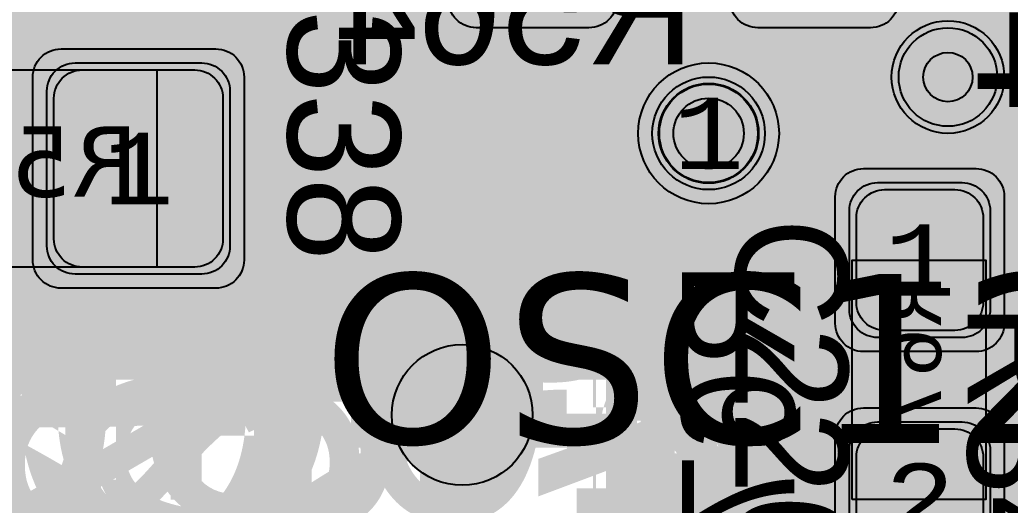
# Model space of a CAD drawing. Extents: x -28 to 199, y -61 to 255.
# Drawn here: x 125.61 to 132.64, y 72.36 to 75.81 of the extents above; entities that cross this region are included whole.
import ezdxf
from ezdxf.enums import TextEntityAlignment as Align

# ---------------------------------------------------------------- set-up
doc = ezdxf.new("R2010")
doc.units = 0
doc.header["$MEASUREMENT"] = 0
for name, color, linetype in [('ASSEMBLY_OUTLINES_BTM', 191, 'CONTINUOUS'), ('ASSEMBLY_OUTLINES_TOP', 102, 'CONTINUOUS'), ('ASSEMBLY_PART_NUMBERS_BTM', 191, 'CONTINUOUS'), ('ASSEMBLY_PART_NUMBERS_TOP', 102, 'CONTINUOUS'), ('ASSEMBLY_REF_DES_BTM', 191, 'CONTINUOUS'), ('ASSEMBLY_REF_DES_TOP', 102, 'CONTINUOUS'), ('DRILL_DRAWING', 21, 'CONTINUOUS'), ('GENERATED_SILKSCREEN_BTM', 255, 'CONTINUOUS'), ('GENERATED_SILKSCREEN_TOP', 140, 'CONTINUOUS'), ('MOUNTING_HOLES_LAYER_2', 42, 'CONTINUOUS'), ('MOUNTING_HOLES_LAYER_3', 42, 'CONTINUOUS'), ('MOUNTING_HOLES_LAYER_BOT21', 42, 'CONTINUOUS'), ('MOUNTING_HOLES_LAYER_TOP', 42, 'CONTINUOUS'), ('PART_HOLES_LAYER_2', 30, 'CONTINUOUS'), ('PART_HOLES_LAYER_3', 30, 'CONTINUOUS'), ('PART_HOLES_LAYER_BOTTOM', 30, 'CONTINUOUS'), ('PART_HOLES_LAYER_TOP', 30, 'CONTINUOUS'), ('PART_PADS_LAYER_2', 230, 'CONTINUOUS'), ('PART_PADS_LAYER_3', 81, 'CONTINUOUS'), ('PART_PADS_LAYER_BOTTOM', 10, 'CONTINUOUS'), ('PART_PADS_LAYER_TOP', 150, 'CONTINUOUS'), ('PART_PADS_SMD_BTM', 10, 'CONTINUOUS'), ('PIN_NUMBERS_BTM', 8, 'CONTINUOUS'), ('PIN_NUMBERS_TOP', 8, 'CONTINUOUS'), ('PLACEMENT_OUTLINES_BTM', 222, 'CONTINUOUS'), ('PLACEMENT_OUTLINES_TOP', 130, 'CONTINUOUS'), ('PLANE_SHAPES_LAYER_2', 230, 'CONTINUOUS'), ('PLANE_SHAPES_LAYER_3', 81, 'CONTINUOUS'), ('SILKSCREEN_OUTLINES_BTM', 211, 'CONTINUOUS'), ('SILKSCREEN_OUTLINES_TOP', 150, 'CONTINUOUS'), ('SILKSCREEN_REF_DES_BTM', 211, 'CONTINUOUS'), ('SILKSCREEN_REF_DES_TOP', 150, 'CONTINUOUS'), ('SOLDERMASK_PADS_BTM', 12, 'CONTINUOUS'), ('SOLDERMASK_PADS_TOP', 180, 'CONTINUOUS'), ('SOLDERPASTE_PADS_BTM', 12, 'CONTINUOUS'), ('TRACES_LAYER_BOTTOM', 10, 'CONTINUOUS'), ('TRACES_LAYER_TOP', 150, 'CONTINUOUS'), ('VIA_HOLES_LAYER_2', 30, 'CONTINUOUS'), ('VIA_HOLES_LAYER_3', 30, 'CONTINUOUS'), ('VIA_HOLES_LAYER_BOTTOM', 30, 'CONTINUOUS'), ('VIA_HOLES_LAYER_TOP', 30, 'CONTINUOUS'), ('VIA_PADS_LAYER_2', 230, 'CONTINUOUS'), ('VIA_PADS_LAYER_3', 81, 'CONTINUOUS'), ('VIA_PADS_LAYER_BOTTOM', 10, 'CONTINUOUS'), ('VIA_PADS_LAYER_TOP', 150, 'CONTINUOUS')]:
    doc.layers.add(name, color=color, linetype=linetype)
doc.styles.add('COURIER_NEW', font='COUR.TTF')
doc.styles.add('VERDANA', font='verdana.TTF')
doc.styles.add('VERIBEST_GERBER_0', font='txt')

msp = doc.modelspace()

# ---------------------------------------------------------------- hatches: boundary and pattern name
at = {"layer": 'ASSEMBLY_OUTLINES_TOP'}
h = msp.add_hatch(color=256, dxfattribs=at)
edge = h.paths.add_edge_path()
edge.add_arc((130.5, 75), 0.5, 0, 360)
at = {"layer": 'MOUNTING_HOLES_LAYER_2'}
h = msp.add_hatch(color=256, dxfattribs=at)
edge = h.paths.add_edge_path()
edge.add_arc((128.75, 73), 0.5, 0, 360)
at = {"layer": 'MOUNTING_HOLES_LAYER_3'}
h = msp.add_hatch(color=256, dxfattribs=at)
edge = h.paths.add_edge_path()
edge.add_arc((128.75, 73), 0.5, 0, 360)
at = {"layer": 'MOUNTING_HOLES_LAYER_BOT21'}
h = msp.add_hatch(color=256, dxfattribs=at)
edge = h.paths.add_edge_path()
edge.add_arc((128.75, 73), 0.5, 0, 360)
at = {"layer": 'MOUNTING_HOLES_LAYER_TOP'}
h = msp.add_hatch(color=256, dxfattribs=at)
edge = h.paths.add_edge_path()
edge.add_arc((128.75, 73), 0.5, 0, 360)
at = {"layer": 'PART_HOLES_LAYER_2'}
h = msp.add_hatch(color=256, dxfattribs=at)
edge = h.paths.add_edge_path()
edge.add_arc((130.5, 75), 0.25, 0, 360)
at = {"layer": 'PART_HOLES_LAYER_3'}
h = msp.add_hatch(color=256, dxfattribs=at)
edge = h.paths.add_edge_path()
edge.add_arc((130.5, 75), 0.25, 0, 360)
at = {"layer": 'PART_HOLES_LAYER_BOTTOM'}
h = msp.add_hatch(color=256, dxfattribs=at)
edge = h.paths.add_edge_path()
edge.add_arc((130.5, 75), 0.25, 0, 360)
at = {"layer": 'PART_HOLES_LAYER_TOP'}
h = msp.add_hatch(color=256, dxfattribs=at)
edge = h.paths.add_edge_path()
edge.add_arc((130.5, 75), 0.25, 0, 360)
at = {"layer": 'PLANE_SHAPES_LAYER_2'}
h = msp.add_hatch(color=256, dxfattribs=at)
h.paths.add_polyline_path([(169.5, 129.25), (149.5, 129.25), (142.25, 122), (142.25, 90.5), (147.5, 90.5), (147.5, 80), (154, 80), (154, 69.25), (131.75, 69.25), (131.75, 73.25), (121.25, 73.25), (121.25, 81), (110.5, 81), (110.5, 125.75), (106.5, 125.75), (106.5, 128.75), (93.5, 128.75), (93.5, 120.25), (91.75, 120.25), (91.75, 121.5), (80, 121.5), (80, 118.25), (73.25, 118.25), (73.25, 124.5), (67.5, 124.5), (67.5, 128), (57.75, 128), (57.75, 120.25), (55.25, 120.25), (55.25, 121.5), (47.5, 121.5), (47.5, 119), (35, 119), (35, 134.75), (32.75, 134.75), (32.75, 159.75), (29.25, 159.75), (29.25, 175.25), (22.5, 175.25), (22.5, 195.25), (17.25, 195.25), (17.25, 198), (22.5, 198), (22.5, 216.5), (40.25, 216.5), (40.25, 235.5), (54.5, 235.5), (54.5, 254), (87.25, 254), (87.25, 236.25), (86.25, 236.25), (86.25, 228.75), (81, 228.75), (81, 218.75), (95.25, 218.75), (95.25, 194.5), (87, 194.5), (87, 172), (131.1, 172), (131.1, 208.75), (115.5, 208.75), (115.5, 213.75), (106.75, 213.75), (106.75, 218.75), (110.25, 222.25), (110.25, 226.25), (142.5, 226.25), (142.5, 221.5), (160.5, 221.5), (160.5, 240.75), (169.5, 240.75)])
h.paths.add_polyline_path([(35.5, 149.5), (41.75, 149.5), (41.75, 152), (39.25, 152), (39.25, 154), (37.75, 154), (37.75, 152), (35.5, 152)], flags=16)
h.paths.add_polyline_path([(37.5, 125.75), (37.5, 128.75), (42.75, 128.75), (42.75, 125.75)], flags=16)
h.paths.add_polyline_path([(52, 127.75), (52, 130.75), (54.25, 130.75), (54.25, 127.75)], flags=16)
h.paths.add_polyline_path([(50.75, 219.5), (50.75, 226.5), (71.75, 226.5), (71.75, 219.5)], flags=16)
h.paths.add_polyline_path([(66.5, 150.75), (66.5, 177.5), (72.25, 177.5), (72.25, 150.75)], flags=16)
h.paths.add_polyline_path([(47.25, 185.25), (73, 185.25), (73, 188.25), (70.25, 188.25), (70.25, 191), (47.25, 191)], flags=16)
h.paths.add_polyline_path([(84.5, 208), (84.5, 212.75), (85, 212.75), (85, 208)], flags=16)
h.paths.add_polyline_path([(61.5, 137.25), (87.75, 137.25), (87.75, 140.5), (84.75, 140.5), (84.75, 143), (61.5, 143)], flags=16)
h.paths.add_polyline_path([(88.75, 127), (88.75, 130), (91, 130), (91, 127)], flags=16)
h.paths.add_polyline_path([(85.5, 130.25), (85.5, 132.5), (91, 132.5), (91, 130.25)], flags=16)
h.paths.add_polyline_path([(108.75, 142.25), (135.75, 142.25), (135.75, 145.75), (132.25, 145.75), (132.25, 149), (108.75, 149)], flags=16)
h.paths.add_polyline_path([(114.25, 126.75), (140.75, 126.75), (140.75, 129.75), (137.25, 129.75), (137.25, 133), (114.25, 133)], flags=16)
h.paths.add_polyline_path([(155.25, 180.25), (166.25, 180.25), (166.25, 186.25), (152.25, 186.25), (152.25, 183), (155.25, 183)], flags=16)
at = {"layer": 'PLANE_SHAPES_LAYER_3'}
h = msp.add_hatch(color=256, dxfattribs=at)
h.paths.add_polyline_path([(169.5, 129.25), (149.5, 129.25), (142.25, 122), (142.25, 90.5), (147.5, 90.5), (147.5, 80), (154, 80), (154, 69.25), (131.75, 69.25), (131.75, 73.25), (121.25, 73.25), (121.25, 81), (110.5, 81), (110.5, 125.75), (106.5, 125.75), (106.5, 128.75), (93.5, 128.75), (93.5, 120.25), (91.75, 120.25), (91.75, 121.5), (80, 121.5), (80, 118.25), (73.25, 118.25), (73.25, 124.5), (67.5, 124.5), (67.5, 127.75), (58.25, 127.75), (58.25, 130.25), (88.75, 130.25), (88.75, 127), (91, 127), (91, 132.5), (55, 132.5), (55, 131.25), (52, 131.25), (52, 127.75), (55, 127.75), (55, 127.25), (57.75, 127.25), (57.75, 120.25), (55.25, 120.25), (55.25, 121.5), (47.5, 121.5), (47.5, 119), (35, 119), (35, 134.75), (32.75, 134.75), (32.75, 159.75), (29.25, 159.75), (29.25, 175.25), (22.5, 175.25), (22.5, 195.25), (17.25, 195.25), (17.25, 198), (22.5, 198), (22.5, 216.5), (40.25, 216.5), (40.25, 235.5), (54.5, 235.5), (54.5, 254), (87.25, 254), (87.25, 236.25), (86.25, 236.25), (86.25, 228.75), (81, 228.75), (81, 218.75), (95.25, 218.75), (95.25, 194.5), (87, 194.5), (87, 172), (131.1, 172), (131.1, 208.75), (115.5, 208.75), (115.5, 213.75), (106.75, 213.75), (106.75, 218.75), (110.25, 222.25), (110.25, 226.25), (142.5, 226.25), (142.5, 221.5), (160.5, 221.5), (160.5, 240.75), (169.5, 240.75)])
h.paths.add_polyline_path([(35.5, 149.5), (41.75, 149.5), (41.75, 152), (39.25, 152), (39.25, 154), (37.75, 154), (37.75, 152), (35.5, 152)], flags=16)
h.paths.add_polyline_path([(37.5, 125.75), (37.5, 128.75), (42.75, 128.75), (42.75, 125.75)], flags=16)
h.paths.add_polyline_path([(50.75, 219.5), (50.75, 226.5), (71.75, 226.5), (71.75, 219.5)], flags=16)
h.paths.add_polyline_path([(66.5, 150.75), (66.5, 177.5), (72.25, 177.5), (72.25, 150.75)], flags=16)
h.paths.add_polyline_path([(47.25, 185.25), (73, 185.25), (73, 188.25), (70.25, 188.25), (70.25, 191), (47.25, 191)], flags=16)
h.paths.add_polyline_path([(84.5, 208), (84.5, 212.75), (85, 212.75), (85, 208)], flags=16)
h.paths.add_polyline_path([(61.5, 137.25), (87.75, 137.25), (87.75, 140.5), (84.75, 140.5), (84.75, 143), (61.5, 143)], flags=16)
h.paths.add_polyline_path([(108.75, 142.25), (135.75, 142.25), (135.75, 145.75), (132.25, 145.75), (132.25, 149), (108.75, 149)], flags=16)
h.paths.add_polyline_path([(114.25, 126.75), (140.75, 126.75), (140.75, 129.75), (137.25, 129.75), (137.25, 133), (114.25, 133)], flags=16)
h.paths.add_polyline_path([(155.25, 180.25), (166.25, 180.25), (166.25, 186.25), (152.25, 186.25), (152.25, 183), (155.25, 183)], flags=16)
at = {"layer": 'VIA_HOLES_LAYER_2'}
h = msp.add_hatch(color=256, dxfattribs=at)
edge = h.paths.add_edge_path()
edge.add_arc((132.2, 75.4), 0.175, 0, 360)
at = {"layer": 'VIA_HOLES_LAYER_3'}
h = msp.add_hatch(color=256, dxfattribs=at)
edge = h.paths.add_edge_path()
edge.add_arc((132.2, 75.4), 0.175, 0, 360)
at = {"layer": 'VIA_HOLES_LAYER_BOTTOM'}
h = msp.add_hatch(color=256, dxfattribs=at)
edge = h.paths.add_edge_path()
edge.add_arc((132.2, 75.4), 0.175, 0, 360)
at = {"layer": 'VIA_HOLES_LAYER_TOP'}
h = msp.add_hatch(color=256, dxfattribs=at)
edge = h.paths.add_edge_path()
edge.add_arc((132.2, 75.4), 0.175, 0, 360)

# ---------------------------------------------------------------- linework, layer by layer
at = {"layer": 'ASSEMBLY_OUTLINES_BTM'}
for points in [[(124.43, 74.05), (124.43, 75.45), (126.58, 75.45), (126.58, 74.05)], [(131.52, 72.4), (131.52, 74.1), (132.47, 74.1), (132.47, 72.4)]]:
    msp.add_lwpolyline(points, close=True, dxfattribs=at)
at = {"layer": 'ASSEMBLY_OUTLINES_TOP'}
msp.add_circle((130.5, 75), 0.5, dxfattribs=at)
at = {"layer": 'GENERATED_SILKSCREEN_BTM', "const_width": 0.15}
for points in [[(127.9688, 75.7676), (127.5384, 76.1964), (127.5384, 75.7676), (127.9688, 75.7676)], [(129.5368, 76.2604), (129.5368, 75.8756), (129.536, 75.87), (129.5336, 75.866), (129.5304, 75.8636), (129.5248, 75.862), (129.5216, 75.8604), (129.5176, 75.8596), (129.5136, 75.8604), (129.5104, 75.8628), (129.38, 75.9692)], [(130.2928, 76.2604), (130.2928, 75.4924), (130.2912, 75.486), (130.2872, 75.482), (130.2824, 75.4796), (130.2768, 75.4788), (130.2704, 75.4796), (130.2648, 75.482), (130.2608, 75.486), (130.2592, 75.4924), (130.2592, 75.8604), (129.8832, 75.8604), (129.752, 75.4876), (129.7488, 75.482), (129.7432, 75.4788), (129.7376, 75.478), (129.732, 75.4796), (129.7272, 75.482), (129.7232, 75.486), (129.7216, 75.4916), (129.7224, 75.498), (129.8536, 75.8708), (129.7256, 75.9724)], [(127.5384, 75.4924), (127.5376, 75.486), (127.5336, 75.482), (127.528, 75.4796), (127.5224, 75.4788), (127.5168, 75.4796), (127.512, 75.482), (127.508, 75.486), (127.5064, 75.4924), (127.5064, 75.7348), (127.4688, 75.7348), (127.4632, 75.7364), (127.4584, 75.7396), (127.456, 75.7452), (127.4552, 75.7508), (127.456, 75.7572), (127.4584, 75.7628), (127.4632, 75.7668), (127.4688, 75.7676), (127.5064, 75.7676), (127.5064, 76.238)], [(127.5344, 76.2492), (128.02, 75.7636), (128.0232, 75.7588), (128.0248, 75.754), (128.024, 75.7492), (128.0208, 75.7436), (128.0192, 75.7396), (128.016, 75.7372), (128.0128, 75.7356), (128.0088, 75.7348), (127.5384, 75.7348), (127.5384, 75.4924)], [(129.3944, 75.998), (129.5032, 75.91), (129.5032, 76.2436)], [(128.3496, 75.9444), (128.2144, 75.8356), (128.2136, 75.8332), (128.212, 75.8324), (128.2112, 75.8316), (128.2112, 75.83), (128.2096, 75.8244), (128.2088, 75.822), (128.2088, 75.602), (128.2096, 75.598), (128.2112, 75.5948), (128.212, 75.5916), (128.2144, 75.5892), (128.3488, 75.4796), (128.3528, 75.478), (128.3536, 75.4772), (128.356, 75.4772), (128.3568, 75.4764), (128.3576, 75.4764), (128.3592, 75.4764), (128.6288, 75.4764), (128.632, 75.4772), (128.6352, 75.478), (128.6384, 75.4796), (128.7728, 75.5892), (128.7752, 75.5908), (128.776, 75.5916), (128.7776, 75.594), (128.7792, 75.5996), (128.78, 75.602), (128.78, 76.1508)], [(128.7472, 76.1428), (128.7472, 75.8556), (128.6384, 75.9444)], [(128.7472, 75.814), (128.7472, 75.61), (128.624, 75.5092), (128.3656, 75.5092), (128.2408, 75.61), (128.2408, 75.814), (128.3656, 75.9156), (128.624, 75.9156), (128.7472, 75.814)], [(129.1216, 75.9692), (128.9968, 75.8676), (128.9968, 75.61), (129.1216, 75.51), (129.38, 75.51), (129.5104, 75.6156), (129.516, 75.618), (129.5208, 75.618), (129.5264, 75.6148), (129.5304, 75.6108), (129.5336, 75.6052), (129.5352, 75.5996), (129.5344, 75.5964), (129.5336, 75.594), (129.532, 75.5916), (129.5296, 75.59), (129.3944, 75.4796), (129.392, 75.478), (129.3888, 75.478), (129.3856, 75.4764), (129.116, 75.4764), (129.1144, 75.4764), (129.1128, 75.4772), (129.112, 75.4772), (129.1104, 75.478), (129.1088, 75.478), (129.1056, 75.4796), (128.9704, 75.59), (128.968, 75.5924), (128.9672, 75.594), (128.9656, 75.5988), (128.9648, 75.602), (128.9648, 75.8756), (128.9656, 75.8788), (128.9672, 75.8836)], [(130.6108, 73.4252), (130.6092, 73.4228), (130.6052, 73.422), (130.6012, 73.4196), (130.5972, 73.4196), (130.4324, 73.4196), (130.4284, 73.4196), (130.426, 73.422), (130.4236, 73.422), (130.4228, 73.4228), (130.422, 73.4236), (130.4196, 73.4252), (130.31, 73.5612), (130.3084, 73.5652), (130.3076, 73.5676), (130.3068, 73.5716), (130.3068, 73.9748), (130.3084, 73.982), (130.3124, 73.986), (130.3172, 73.9908), (130.3228, 73.9924), (131.0908, 73.9924), (131.0972, 73.9908), (131.1012, 73.9868), (131.1036, 73.982), (131.1044, 73.9764), (131.1036, 73.97), (131.1012, 73.9644), (131.0972, 73.9604), (131.0908, 73.9588), (130.7228, 73.9588), (130.7228, 73.5828), (131.0956, 73.4516), (131.1012, 73.4484), (131.1044, 73.4428), (131.1052, 73.4364), (131.1036, 73.4316), (131.1012, 73.4268), (131.0964, 73.4228), (131.0916, 73.4204), (131.0852, 73.422), (130.7124, 73.5532), (130.6108, 73.4252)], [(130.3396, 73.9588), (130.3396, 73.5756), (130.4404, 73.4516), (130.5892, 73.4516), (130.6908, 73.5756), (130.6908, 73.9588), (130.3396, 73.9588)], [(130.31, 72.8044), (130.4196, 72.67), (130.4236, 72.666), (130.43, 72.6652), (130.434, 72.666), (130.4388, 72.6676), (130.442, 72.67), (130.4452, 72.674), (130.4476, 72.678), (130.4484, 72.682), (130.4484, 72.686), (130.446, 72.6892), (130.3396, 72.8204), (130.3396, 73.0796), (130.4404, 73.2028), (130.7276, 73.2028), (130.6388, 73.094), (130.638, 73.0908), (130.6372, 73.0892), (130.6372, 73.0884), (130.6364, 73.0884), (130.6356, 73.0844), (130.6356, 72.8148), (130.6364, 72.8116), (130.6372, 72.8108), (130.6372, 72.81), (130.638, 72.8076), (130.6388, 72.8044), (130.7476, 72.67), (130.75, 72.6692), (130.7508, 72.6676), (130.7516, 72.6668), (130.7532, 72.6668), (130.7588, 72.6652), (130.7612, 72.6644), (130.9812, 72.6644), (130.9852, 72.6652), (130.9884, 72.6668), (130.9916, 72.6676), (130.994, 72.67), (131.1036, 72.8044), (131.1052, 72.8084), (131.106, 72.8092), (131.106, 72.8108), (131.1068, 72.8124), (131.1068, 72.8132), (131.1068, 72.8148), (131.1068, 73.0844), (131.106, 73.0876), (131.1052, 73.0908), (131.1036, 73.094), (130.994, 73.2284), (130.9924, 73.23), (130.9916, 73.2316), (130.9892, 73.2332), (130.9836, 73.2348), (130.9812, 73.2356), (130.4324, 73.2356), (130.4284, 73.2348), (130.4252, 73.2332), (130.4236, 73.2316), (130.422, 73.23), (130.4196, 73.2284), (130.31, 73.094), (130.3092, 73.0908), (130.3084, 73.0884), (130.3076, 73.0876), (130.3068, 73.0844), (130.3068, 72.8148), (130.3076, 72.8116), (130.3076, 72.8108), (130.3084, 72.81), (130.3092, 72.8076), (130.31, 72.8044)], [(130.7692, 73.2028), (130.9732, 73.2028), (131.074, 73.0796), (131.074, 72.8212), (130.9732, 72.6964), (130.7692, 72.6964), (130.6676, 72.8212), (130.6676, 73.0796), (130.7692, 73.2028)], [(130.3068, 71.9244), (130.3068, 72.4644), (130.3084, 72.47), (130.3124, 72.474), (130.3172, 72.4772), (130.3236, 72.478), (130.3292, 72.4772), (130.3348, 72.474), (130.3388, 72.47), (130.3396, 72.4644), (130.3396, 71.9516), (131.0828, 72.3692)], [(131.0828, 72.3692), (131.0884, 72.3708), (131.094, 72.37), (131.0988, 72.366), (131.102, 72.362), (131.1036, 72.3564), (131.1044, 72.3508), (131.102, 72.346), (131.098, 72.342), (130.3308, 71.9108)]]:
    msp.add_lwpolyline(points, dxfattribs=at)
for points in [[(125.769515, 75.450005, 1.10969e-05), (125.769508, 75.449995), (125.230492, 75.449995, 1.10969e-05), (125.230485, 75.450005), (125.769515, 75.450005)], [(125.769515, 74.049995), (125.230485, 74.049995, 1.10969e-05), (125.230492, 74.050005), (125.769508, 74.050005, 1.10969e-05), (125.769515, 74.049995)], [(131.520005, 72.957911, 1.22306e-05), (131.519995, 72.957902), (131.519995, 73.542098, 1.22306e-05), (131.520005, 73.542089), (131.520005, 72.957911)], [(132.470005, 72.966156, 1.1642e-05), (132.469995, 72.966164), (132.469995, 73.533836, 1.1642e-05), (132.470005, 73.533844), (132.470005, 72.966156)]]:
    msp.add_lwpolyline(points, format="xyb", dxfattribs=at)
at = {"layer": 'GENERATED_SILKSCREEN_TOP', "const_width": 0.15}
for points in [[(132.846, 75.848), (132.537, 75.848), (132.534, 75.848), (132.531, 75.849), (132.527, 75.85), (132.523, 75.854), (132.42, 75.954), (132.416, 75.958), (132.415, 75.964), (132.414, 75.968), (132.414, 76.335), (132.414, 76.338), (132.415, 76.341), (132.416, 76.345), (132.42, 76.349), (132.523, 76.449), (132.527, 76.453), (132.531, 76.455), (132.537, 76.455), (132.846, 76.455)], [(127.5164, 75.644), (127.626, 75.7792), (127.63, 75.7832), (127.6324, 75.784), (127.6348, 75.784), (127.6404, 75.7832), (127.646, 75.78), (127.6508, 75.776), (127.6532, 75.7712), (127.654, 75.7656), (127.6524, 75.76), (127.546, 75.6296), (127.546, 75.3712), (127.6468, 75.2464), (127.7956, 75.2464), (127.8972, 75.3696), (127.8972, 75.5024), (127.8988, 75.5088), (127.902, 75.5128), (127.9076, 75.5152), (127.9132, 75.516), (127.9188, 75.5152), (127.9244, 75.5128), (127.9276, 75.5088), (127.9292, 75.5024), (127.9292, 75.3696), (128.0308, 75.2464), (128.1796, 75.2464), (128.2804, 75.3712), (128.2804, 75.6296), (128.174, 75.76), (128.1724, 75.7656), (128.1732, 75.7712), (128.1756, 75.776), (128.1804, 75.78), (128.186, 75.7832), (128.1916, 75.784), (128.194, 75.784), (128.1964, 75.7832), (128.2004, 75.7792), (128.31, 75.644), (128.3108, 75.6416), (128.3116, 75.6392), (128.3124, 75.6384), (128.3132, 75.6352), (128.3132, 75.3656), (128.3124, 75.3616), (128.3116, 75.36), (128.3108, 75.3576), (128.31, 75.3552), (128.2004, 75.22), (128.1972, 75.2176), (128.1932, 75.2168), (128.1908, 75.2152), (128.1876, 75.2144), (128.0228, 75.2144), (128.0204, 75.2152), (128.0148, 75.2168), (128.0116, 75.2176), (128.0092, 75.22), (127.9132, 75.3376), (127.8172, 75.22), (127.8156, 75.2192), (127.814, 75.2176), (127.8132, 75.2168), (127.8116, 75.2168), (127.806, 75.2152), (127.8036, 75.2144), (127.6388, 75.2144), (127.6348, 75.2152), (127.6316, 75.2168), (127.6284, 75.2176), (127.626, 75.22), (127.5164, 75.3552), (127.5148, 75.3584), (127.514, 75.3592), (127.514, 75.3616), (127.514, 75.3624), (127.5132, 75.3632), (127.5132, 75.3656), (127.5132, 75.6352), (127.514, 75.6384), (127.5148, 75.6416), (127.5164, 75.644)], [(127.5164, 74.888), (127.626, 75.0232), (127.63, 75.0272), (127.6324, 75.028), (127.6348, 75.028), (127.6404, 75.0272), (127.646, 75.024), (127.6508, 75.02), (127.6532, 75.0152), (127.654, 75.0096), (127.6524, 75.004), (127.546, 74.8736), (127.546, 74.6152), (127.6468, 74.4904), (127.7956, 74.4904), (127.8972, 74.6136), (127.8972, 74.7464), (127.8988, 74.7528), (127.902, 74.7568), (127.9076, 74.7592), (127.9132, 74.76), (127.9188, 74.7592), (127.9244, 74.7568), (127.9276, 74.7528), (127.9292, 74.7464), (127.9292, 74.6136), (128.0308, 74.4904), (128.1796, 74.4904), (128.2804, 74.6152), (128.2804, 74.8736), (128.174, 75.004), (128.1724, 75.0096), (128.1732, 75.0152), (128.1756, 75.02), (128.1804, 75.024), (128.186, 75.0272), (128.1916, 75.028), (128.194, 75.028), (128.1964, 75.0272), (128.2004, 75.0232), (128.31, 74.888), (128.3108, 74.8856), (128.3116, 74.8832), (128.3124, 74.8824), (128.3132, 74.8792), (128.3132, 74.6096), (128.3124, 74.6056), (128.3116, 74.604), (128.3108, 74.6016), (128.31, 74.5992), (128.2004, 74.464), (128.1972, 74.4616), (128.1932, 74.4608), (128.1908, 74.4592), (128.1876, 74.4584), (128.0228, 74.4584), (128.0204, 74.4592), (128.0148, 74.4608), (128.0116, 74.4616), (128.0092, 74.464), (127.9132, 74.5816), (127.8172, 74.464), (127.8156, 74.4632), (127.814, 74.4616), (127.8132, 74.4608), (127.8116, 74.4608), (127.806, 74.4592), (127.8036, 74.4584), (127.6388, 74.4584), (127.6348, 74.4592), (127.6316, 74.4608), (127.6284, 74.4616), (127.626, 74.464), (127.5164, 74.5992), (127.5148, 74.6024), (127.514, 74.6032), (127.514, 74.6056), (127.514, 74.6064), (127.5132, 74.6072), (127.5132, 74.6096), (127.5132, 74.8792), (127.514, 74.8824), (127.5148, 74.8856), (127.5164, 74.888)], [(132.434, 74.977), (132.427, 74.976), (132.421, 74.971), (132.418, 74.964), (132.417, 74.957), (132.418, 74.95), (132.421, 74.944), (132.427, 74.939), (132.434, 74.937), (132.737, 74.937)], [(132.737, 74.977), (132.434, 74.977)], [(130.6964, 74.1504), (130.806, 74.2848), (130.8084, 74.2888), (130.8116, 74.2896), (130.8148, 74.2912), (130.8188, 74.292), (131.3676, 74.292), (131.3716, 74.2912), (131.3748, 74.2896), (131.3772, 74.288), (131.378, 74.2872), (131.3804, 74.2848), (131.49, 74.1504), (131.4908, 74.148), (131.4916, 74.1456), (131.4924, 74.1448), (131.4932, 74.1416), (131.4932, 73.872), (131.4924, 73.868), (131.4916, 73.8664), (131.4908, 73.864), (131.49, 73.8616), (131.3804, 73.7264), (131.3764, 73.7232), (131.37, 73.7216), (131.366, 73.7224), (131.362, 73.724), (131.358, 73.7264), (131.3548, 73.7304), (131.3524, 73.7344), (131.3516, 73.7384), (131.3516, 73.7424), (131.354, 73.7456), (131.4604, 73.8776), (131.4604, 74.136), (131.3596, 74.2592), (130.8268, 74.2592), (130.726, 74.136), (130.726, 73.8776), (130.8324, 73.7456), (130.8348, 73.7424), (130.8348, 73.7384), (130.834, 73.7344), (130.8316, 73.7304), (130.8284, 73.7264), (130.8244, 73.724), (130.8204, 73.7224), (130.8148, 73.7216), (130.81, 73.7232), (130.806, 73.7264), (130.6964, 73.8616), (130.6948, 73.8648), (130.694, 73.8656), (130.694, 73.868), (130.694, 73.8688), (130.6932, 73.8696), (130.6932, 73.872), (130.6932, 74.1416), (130.694, 74.1448), (130.6948, 74.148), (130.6964, 74.1504)], [(128.018, 73.7368), (127.9412, 73.7624), (127.8644, 73.7368), (127.862, 73.7368), (127.8588, 73.736), (127.6116, 73.736), (127.6092, 73.736), (127.6068, 73.7368), (127.6036, 73.7376), (127.6004, 73.7408), (127.518, 73.8208), (127.5148, 73.824), (127.514, 73.8288), (127.5132, 73.832), (127.5132, 74.1256), (127.5132, 74.128), (127.514, 74.1304), (127.5148, 74.1336), (127.518, 74.1368), (127.6004, 74.2168), (127.6036, 74.22), (127.6068, 74.2216), (127.6116, 74.2216), (127.8588, 74.2216), (127.862, 74.2216), (127.8636, 74.2216), (127.8644, 74.2208), (127.9412, 74.1952), (128.018, 74.2208), (128.0188, 74.2216), (128.0236, 74.2216), (128.2156, 74.2216), (128.2188, 74.2216), (128.2228, 74.22), (128.2268, 74.2168), (128.3092, 74.1368), (128.3116, 74.1336), (128.3124, 74.1304), (128.3132, 74.128), (128.3132, 74.1256), (128.3132, 73.832), (128.3124, 73.8288), (128.3116, 73.824), (128.3092, 73.8208), (128.2268, 73.7408), (128.222, 73.7376), (128.2188, 73.7368), (128.2156, 73.736), (128.0236, 73.736), (128.0204, 73.736), (128.0188, 73.7368), (128.018, 73.7368)], [(127.8556, 74.1896), (127.6188, 74.1896), (127.546, 74.1176), (127.546, 73.8384), (127.6188, 73.768), (127.8556, 73.768), (127.9244, 73.7912), (127.9244, 74.168), (127.8556, 74.1896)], [(128.2068, 74.1896), (128.0252, 74.1896), (127.9564, 74.168), (127.9564, 73.7912), (128.0252, 73.768), (128.2068, 73.768), (128.2804, 73.8384), (128.2804, 74.1176), (128.2068, 74.1896)], [(133.1272, 73.6928), (132.3592, 73.6928), (132.3528, 73.6912), (132.3488, 73.6872), (132.3464, 73.6824), (132.3456, 73.6768), (132.3464, 73.6704), (132.3488, 73.6648), (132.3528, 73.6608), (132.3592, 73.6592), (132.7272, 73.6592)], [(131.49, 73.1064), (131.3804, 72.972), (131.3764, 72.9696), (131.3732, 72.9688), (131.3708, 72.9672), (131.3676, 72.9664), (131.258, 72.9664), (131.2556, 72.9672), (131.25, 72.9688), (131.246, 72.9696), (131.2444, 72.972), (130.8116, 73.5048), (130.726, 73.5048), (130.726, 72.9824), (130.7244, 72.9768), (130.7212, 72.972), (130.7156, 72.9696), (130.7092, 72.9688), (130.7036, 72.9696), (130.698, 72.972), (130.6948, 72.9768), (130.6932, 72.9824), (130.6932, 73.5216), (130.6948, 73.528), (130.6988, 73.532), (130.7036, 73.536), (130.7092, 73.5376), (130.8188, 73.5376), (130.8212, 73.5368), (130.8268, 73.5352), (130.8292, 73.5336), (130.8308, 73.532), (130.8324, 73.5304), (131.266, 72.9984), (131.3596, 72.9984), (131.4604, 73.1232), (131.4604, 73.3816), (131.354, 73.512), (131.3524, 73.5176), (131.3532, 73.5224), (131.3556, 73.528), (131.3604, 73.5312), (131.366, 73.5344), (131.3716, 73.5352), (131.3764, 73.5344), (131.3804, 73.5304), (131.49, 73.396), (131.4908, 73.3928), (131.4916, 73.3904), (131.4924, 73.3896), (131.4932, 73.3864), (131.4932, 73.1168), (131.4924, 73.1136), (131.4924, 73.1128), (131.4916, 73.112), (131.4908, 73.1096), (131.49, 73.1064)], [(132.7272, 73.2832), (132.3544, 73.152), (132.3488, 73.1488), (132.3456, 73.1432), (132.3448, 73.1368), (132.3464, 73.132), (132.3496, 73.1272), (132.3536, 73.1232), (132.3584, 73.1208), (132.3648, 73.1224), (132.7376, 73.2536)], [(132.3464, 72.7944), (132.456, 72.9296), (132.46, 72.9336), (132.4624, 72.9344), (132.4648, 72.9344), (132.4704, 72.9336), (132.476, 72.9304), (132.4808, 72.9264), (132.4832, 72.9216), (132.484, 72.916), (132.4824, 72.9104), (132.376, 72.78), (132.376, 72.5216), (132.4768, 72.3968), (132.6256, 72.3968), (132.7272, 72.52)], [(130.6932, 72.2264), (130.6932, 72.7656), (130.6948, 72.772), (130.6988, 72.776), (130.7036, 72.78), (130.7092, 72.7816), (130.8188, 72.7816), (130.8212, 72.7808), (130.8268, 72.7792), (130.8292, 72.7776), (130.8308, 72.776), (130.8324, 72.7744), (131.266, 72.2424)], [(131.2444, 72.216), (130.8116, 72.7488), (130.726, 72.7488), (130.726, 72.2264)], [(131.3596, 72.2424), (131.4604, 72.3672), (131.4604, 72.6256), (131.354, 72.756), (131.3524, 72.7616), (131.3532, 72.7664), (131.3556, 72.772), (131.3604, 72.7752), (131.366, 72.7784), (131.3716, 72.7792), (131.3764, 72.7784), (131.3804, 72.7744), (131.49, 72.64), (131.4908, 72.6368), (131.4916, 72.6344), (131.4924, 72.6336), (131.4932, 72.6304), (131.4932, 72.3608), (131.4924, 72.3576), (131.4924, 72.3568), (131.4916, 72.356), (131.4908, 72.3536), (131.49, 72.3504)], [(132.7432, 72.488), (132.6472, 72.3704), (132.6456, 72.3696), (132.644, 72.368), (132.6432, 72.3672), (132.6416, 72.3672), (132.636, 72.3656), (132.6336, 72.3648), (132.4688, 72.3648), (132.4648, 72.3656), (132.4616, 72.3672), (132.4584, 72.368), (132.456, 72.3704), (132.3464, 72.5056), (132.3448, 72.5088), (132.344, 72.5096), (132.344, 72.512), (132.344, 72.5128), (132.3432, 72.5136), (132.3432, 72.516), (132.3432, 72.7856), (132.344, 72.7888), (132.3448, 72.792), (132.3464, 72.7944)], [(131.49, 72.3504), (131.3804, 72.216)]]:
    msp.add_lwpolyline(points, dxfattribs=at)
msp.add_lwpolyline([(130, 75, -1), (131, 75, -1)], format="xyb", close=True, dxfattribs=at)
at = {"layer": 'MOUNTING_HOLES_LAYER_2'}
msp.add_circle((128.75, 73), 0.5, dxfattribs=at)
at = {"layer": 'MOUNTING_HOLES_LAYER_3'}
msp.add_circle((128.75, 73), 0.5, dxfattribs=at)
at = {"layer": 'MOUNTING_HOLES_LAYER_BOT21'}
msp.add_circle((128.75, 73), 0.5, dxfattribs=at)
at = {"layer": 'MOUNTING_HOLES_LAYER_TOP'}
msp.add_circle((128.75, 73), 0.5, dxfattribs=at)
at = {"layer": 'PART_HOLES_LAYER_2'}
msp.add_circle((130.5, 75), 0.25, dxfattribs=at)
at = {"layer": 'PART_HOLES_LAYER_3'}
msp.add_circle((130.5, 75), 0.25, dxfattribs=at)
at = {"layer": 'PART_HOLES_LAYER_BOTTOM'}
msp.add_circle((130.5, 75), 0.25, dxfattribs=at)
at = {"layer": 'PART_HOLES_LAYER_TOP'}
msp.add_circle((130.5, 75), 0.25, dxfattribs=at)
at = {"layer": 'PART_PADS_LAYER_2'}
msp.add_circle((130.5, 75), 0.35, dxfattribs=at)
at = {"layer": 'PART_PADS_LAYER_3'}
msp.add_circle((130.5, 75), 0.35, dxfattribs=at)
at = {"layer": 'PART_PADS_LAYER_BOTTOM'}
msp.add_circle((130.5, 75), 0.35, dxfattribs=at)
at = {"layer": 'PART_PADS_LAYER_TOP'}
msp.add_circle((130.5, 75), 0.35, dxfattribs=at)
at = {"layer": 'PART_PADS_SMD_BTM'}
for points in [[(126, 74, -0.4142135624), (125.8, 74.2), (125.8, 75.3, -0.4142135624), (126, 75.5), (126.9, 75.5, -0.4142135624), (127.1, 75.3), (127.1, 74.2, -0.4142135624), (126.9, 74)], [(132.3, 74.65, -0.4142135624), (132.5, 74.45), (132.5, 73.75, -0.4142135624), (132.3, 73.55), (131.7, 73.55, -0.4142135624), (131.5, 73.75), (131.5, 74.45, -0.4142135624), (131.7, 74.65)], [(132.3, 72.95, -0.4142135624), (132.5, 72.75), (132.5, 72.05, -0.4142135624), (132.3, 71.85), (131.7, 71.85, -0.4142135624), (131.5, 72.05), (131.5, 72.75, -0.4142135624), (131.7, 72.95)]]:
    msp.add_lwpolyline(points, format="xyb", close=True, dxfattribs=at)
at = {"layer": 'PLACEMENT_OUTLINES_BTM'}
for points in [[(124.43, 74.05), (124.43, 75.45), (126.58, 75.45), (126.58, 74.05)], [(131.52, 72.4), (131.52, 74.1), (132.47, 74.1), (132.47, 72.4)]]:
    msp.add_lwpolyline(points, close=True, dxfattribs=at)
at = {"layer": 'PLACEMENT_OUTLINES_TOP'}
msp.add_circle((130.5, 75), 0.355, dxfattribs=at)
at = {"layer": 'SILKSCREEN_OUTLINES_BTM'}
for points in [[(124.43, 74.05), (124.43, 75.45), (126.58, 75.45), (126.58, 74.05)], [(131.52, 72.4), (131.52, 74.1), (132.47, 74.1), (132.47, 72.4)]]:
    msp.add_lwpolyline(points, close=True, dxfattribs=at)
at = {"layer": 'SILKSCREEN_OUTLINES_TOP'}
msp.add_circle((130.5, 75), 0.5, dxfattribs=at)
at = {"layer": 'SOLDERMASK_PADS_BTM'}
for points in [[(125.9, 73.9, -0.4142135624), (125.7, 74.1), (125.7, 75.4, -0.4142135624), (125.9, 75.6), (127, 75.6, -0.4142135624), (127.2, 75.4), (127.2, 74.1, -0.4142135624), (127, 73.9)], [(132.4, 74.75, -0.4142135624), (132.6, 74.55), (132.6, 73.65, -0.4142135624), (132.4, 73.45), (131.6, 73.45, -0.4142135624), (131.4, 73.65), (131.4, 74.55, -0.4142135624), (131.6, 74.75)], [(132.4, 73.05, -0.4142135624), (132.6, 72.85), (132.6, 71.95, -0.4142135624), (132.4, 71.75), (131.6, 71.75, -0.4142135624), (131.4, 71.95), (131.4, 72.85, -0.4142135624), (131.6, 73.05)]]:
    msp.add_lwpolyline(points, format="xyb", close=True, dxfattribs=at)
msp.add_circle((130.5, 75), 0.4, dxfattribs=at)
at = {"layer": 'SOLDERMASK_PADS_TOP'}
for points in [[(128.85, 75.75, -0.4142135624), (128.65, 75.95), (128.65, 76.85, -0.4142135624), (128.85, 77.05), (129.65, 77.05, -0.4142135624), (129.85, 76.85), (129.85, 75.95, -0.4142135624), (129.65, 75.75)], [(131.65, 77.05, -0.4142135624), (131.85, 76.85), (131.85, 75.95, -0.4142135624), (131.65, 75.75), (130.85, 75.75, -0.4142135624), (130.65, 75.95), (130.65, 76.85, -0.4142135624), (130.85, 77.05)]]:
    msp.add_lwpolyline(points, format="xyb", close=True, dxfattribs=at)
msp.add_circle((130.5, 75), 0.4, dxfattribs=at)
at = {"layer": 'SOLDERPASTE_PADS_BTM'}
for points in [[(126.05, 74.05, -0.4142135624), (125.85, 74.25), (125.85, 75.25, -0.4142135624), (126.05, 75.45), (126.85, 75.45, -0.4142135624), (127.05, 75.25), (127.05, 74.25, -0.4142135624), (126.85, 74.05)], [(132.25, 74.6, -0.4142135624), (132.45, 74.4), (132.45, 73.8, -0.4142135624), (132.25, 73.6), (131.75, 73.6, -0.4142135624), (131.55, 73.8), (131.55, 74.4, -0.4142135624), (131.75, 74.6)], [(132.25, 72.9, -0.4142135624), (132.45, 72.7), (132.45, 72.1, -0.4142135624), (132.25, 71.9), (131.75, 71.9, -0.4142135624), (131.55, 72.1), (131.55, 72.7, -0.4142135624), (131.75, 72.9)]]:
    msp.add_lwpolyline(points, format="xyb", close=True, dxfattribs=at)
at = {"layer": 'TRACES_LAYER_BOTTOM', "const_width": 0.5}
for points in [[(126.45, 74.75), (126.45, 77)], [(126.45, 74.75), (127.701693, 74.75), (129.561966, 76.610273), (134.922182, 76.610273), (135.275735, 76.25672), (135.275735, 75.574265), (136, 74.85)], [(134, 74.95), (134, 75.534809), (132.334809, 75.534809), (132.2, 75.4)], [(132.2, 75.4), (132, 75.2), (132, 74.1)], [(132.58, 70), (132.58, 70.992), (132.152572, 71.419428), (132.152572, 71.420428), (132, 71.573), (132, 72.4)]]:
    msp.add_lwpolyline(points, dxfattribs=at)
at = {"layer": 'TRACES_LAYER_TOP'}
for points, const_width in [([(149.1, 77.6), (147.407661, 77.6), (143.311661, 73.504), (142.834129, 73.504), (142.246, 72.915871), (142.246, 72.438339), (141.157661, 71.35), (138.45, 71.35), (137.499811, 70.399811), (133.161448, 70.399811), (124.561259, 79), (122, 79)], 0.5), ([(134.25, 73.9), (131.6, 73.9), (130.5, 75)], 0.75)]:
    msp.add_lwpolyline(points, dxfattribs=dict(at, const_width=const_width))
at = {"layer": 'VIA_HOLES_LAYER_2'}
msp.add_circle((132.2, 75.4), 0.175, dxfattribs=at)
at = {"layer": 'VIA_HOLES_LAYER_3'}
msp.add_circle((132.2, 75.4), 0.175, dxfattribs=at)
at = {"layer": 'VIA_HOLES_LAYER_BOTTOM'}
msp.add_circle((132.2, 75.4), 0.175, dxfattribs=at)
at = {"layer": 'VIA_HOLES_LAYER_TOP'}
msp.add_circle((132.2, 75.4), 0.175, dxfattribs=at)
at = {"layer": 'VIA_PADS_LAYER_2'}
msp.add_circle((132.2, 75.4), 0.4, dxfattribs=at)
at = {"layer": 'VIA_PADS_LAYER_3'}
msp.add_circle((132.2, 75.4), 0.4, dxfattribs=at)
at = {"layer": 'VIA_PADS_LAYER_BOTTOM'}
msp.add_circle((132.2, 75.4), 0.35, dxfattribs=at)
at = {"layer": 'VIA_PADS_LAYER_TOP'}
msp.add_circle((132.2, 75.4), 0.35, dxfattribs=at)

# ---------------------------------------------------------------- texts
at = {"layer": 'ASSEMBLY_PART_NUMBERS_BTM', "style": 'VERIBEST_GERBER_0', "text_generation_flag": 2}
for s, p in [('CL10C010BB8NNNC', (125.71, 98.75)), ('ERJ-3GEY0R00V', (132.54, 95.75)), ('ERJ-6ENF2401V', (129.29, 93.25)), ('GRM1885C1H101JA01D', (125.96, 92.75)), ('ERJ-3EKF4701V', (129.96, 91.25)), ('CL21B225KOFNNNE', (132.21, 89.25)), ('ERJ-3EKF6200V', (125.46, 87.75)), ('ERJ-3GEY0R00V', (129.96, 87.75)), ('GRM216R71H103KA01D', (127.46, 86.5)), ('CL21B106KOQNNNE', (127.96, 82))]:
    msp.add_text(s, height=2.032, rotation=90, dxfattribs=at).set_placement(p, align=Align.TOP_LEFT)
for s, p in [('CL10B104KB8SFNC', (137.75, 77.71)), ('ERJ-3EKF10R0V', (127.5, 76.46)), ('GRM188R71H123KA01D', (147, 75.71)), ('CL10C010BB8NNNC', (146.75, 75.29)), ('CL21B106KOQNNNE', (139.25, 74.29)), ('TP-1_OSC_OSC', (133.75, 74.04)), ('TP-1_OSC_OSC', (135, 74.04)), ('ERJ-3EKF2000V', (151, 73.96))]:
    msp.add_text(s, height=2.032, dxfattribs=at).set_placement(p, align=Align.TOP_LEFT)
at = {"layer": 'ASSEMBLY_PART_NUMBERS_TOP', "style": 'VERIBEST_GERBER_0'}
for s, p in [('GRM1885C1H102JA01D', (128.21, 99)), ('CL21B225KOFNNNE', (126.79, 93.75)), ('ERJ-3EKF1022V', (133.71, 89)), ('GRM188R71H123KA01D', (126.29, 86.75)), ('CL10C010BB8NNNC', (128.71, 77.25)), ('ERJ-3EKF1022V', (131.79, 77.25)), ('ERJ-3EKF1022V', (131.71, 74.75)), ('ERJ-3EKF1022V', (133.46, 74.75))]:
    msp.add_text(s, height=2.032, rotation=270, dxfattribs=at).set_placement(p, align=Align.TOP_LEFT)
for s, p in [('CL10B104KB8SFNC', (130, 77.21)), ('TP-1_OSC_OSC', (130.5, 72.46))]:
    msp.add_text(s, height=2.032, dxfattribs=at).set_placement(p, align=Align.TOP_LEFT)
at = {"layer": 'ASSEMBLY_REF_DES_BTM', "style": 'VERDANA', "text_generation_flag": 2}
msp.add_text('R564', height=0.5, dxfattribs=at).set_placement((126.45, 75.05), align=Align.TOP_LEFT)
msp.add_text('R67', height=0.4, rotation=90, dxfattribs=at).set_placement((131.75, 74), align=Align.TOP_LEFT)
at = {"layer": 'ASSEMBLY_REF_DES_TOP', "style": 'VERDANA'}
msp.add_text('OSC12', height=1.2, dxfattribs=at).set_placement((127.75, 74), align=Align.TOP_LEFT)
at = {"layer": 'DRILL_DRAWING', "style": 'VERIBEST_GERBER_0'}
for s, p in [('A', (132.2, 75.4)), ('B', (130.5, 75)), ('T', (128.75, 73))]:
    msp.add_text(s, height=2, dxfattribs=at).set_placement(p, align=Align.MIDDLE_CENTER)
at = {"layer": 'PIN_NUMBERS_BTM', "style": 'COURIER_NEW'}
for s, p in [('1', (130.5, 75)), ('1', (126.45, 74.75)), ('1', (132, 74.1)), ('2', (132, 72.4))]:
    msp.add_text(s, height=0.508, dxfattribs=at).set_placement(p, align=Align.MIDDLE_CENTER)
at = {"layer": 'PIN_NUMBERS_TOP', "style": 'COURIER_NEW'}
for s, p in [('1', (130.5, 75)), ('1', (126.45, 74.75)), ('1', (132, 74.1)), ('2', (132, 72.4))]:
    msp.add_text(s, height=0.508, dxfattribs=at).set_placement(p, align=Align.MIDDLE_CENTER)
at = {"layer": 'SILKSCREEN_REF_DES_BTM', "style": 'VERIBEST_GERBER_0', "text_generation_flag": 2}
msp.add_text('R564', height=0.8, dxfattribs=at).set_placement((130.4, 76.29), align=Align.TOP_LEFT)
msp.add_text('R67', height=0.8, rotation=90, dxfattribs=at).set_placement((130.31, 74.1), align=Align.TOP_LEFT)
at = {"layer": 'SILKSCREEN_REF_DES_TOP', "style": 'VERIBEST_GERBER_0'}
for s, height, p in [('D84', 1, (133.41, 77.6)), ('R338', 0.8, (128.31, 76.65)), ('C226', 0.8, (131.49, 74.4)), ('R340', 0.8, (133.14, 73.8))]:
    msp.add_text(s, height=height, rotation=270, dxfattribs=at).set_placement(p, align=Align.TOP_LEFT)

doc.saveas('drawing.dxf')
